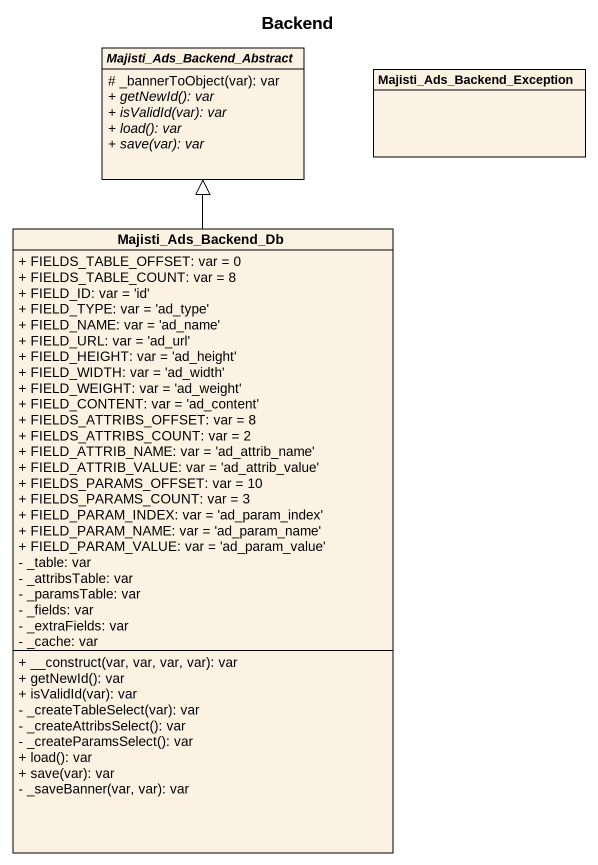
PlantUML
@startuml
title Backend
hide circle
hide empty members
skinparam classAttributeIconSize 0
abstract class Majisti_Ads_Backend_Abstract {
  # _bannerToObject(var): var
  {abstract} + getNewId(): var
  {abstract} + isValidId(var): var
  {abstract} + load(): var
  {abstract} + save(var): var
}
class "Majisti_Ads_Backend_Exception" as Majisti_Ads_Backend
class Majisti_Ads_Backend_Db {
  + FIELDS_TABLE_OFFSET: var = 0
  + FIELDS_TABLE_COUNT: var = 8
  + FIELD_ID: var = 'id'
  + FIELD_TYPE: var = 'ad_type'
  + FIELD_NAME: var = 'ad_name'
  + FIELD_URL: var = 'ad_url'
  + FIELD_HEIGHT: var = 'ad_height'
  + FIELD_WIDTH: var = 'ad_width'
  + FIELD_WEIGHT: var = 'ad_weight'
  + FIELD_CONTENT: var = 'ad_content'
  + FIELDS_ATTRIBS_OFFSET: var = 8
  + FIELDS_ATTRIBS_COUNT: var = 2
  + FIELD_ATTRIB_NAME: var = 'ad_attrib_name'
  + FIELD_ATTRIB_VALUE: var = 'ad_attrib_value'
  + FIELDS_PARAMS_OFFSET: var = 10
  + FIELDS_PARAMS_COUNT: var = 3
  + FIELD_PARAM_INDEX: var = 'ad_param_index'
  + FIELD_PARAM_NAME: var = 'ad_param_name'
  + FIELD_PARAM_VALUE: var = 'ad_param_value'
  - _table: var
  - _attribsTable: var
  - _paramsTable: var
  - _fields: var
  - _extraFields: var
  - _cache: var
  + __construct(var, var, var, var): var
  + getNewId(): var
  + isValidId(var): var
  - _createTableSelect(var): var
  - _createAttribsSelect(): var
  - _createParamsSelect(): var
  + load(): var
  + save(var): var
  - _saveBanner(var, var): var
}
Majisti_Ads_Backend_Db -up-|> Majisti_Ads_Backend_Abstract
@enduml
